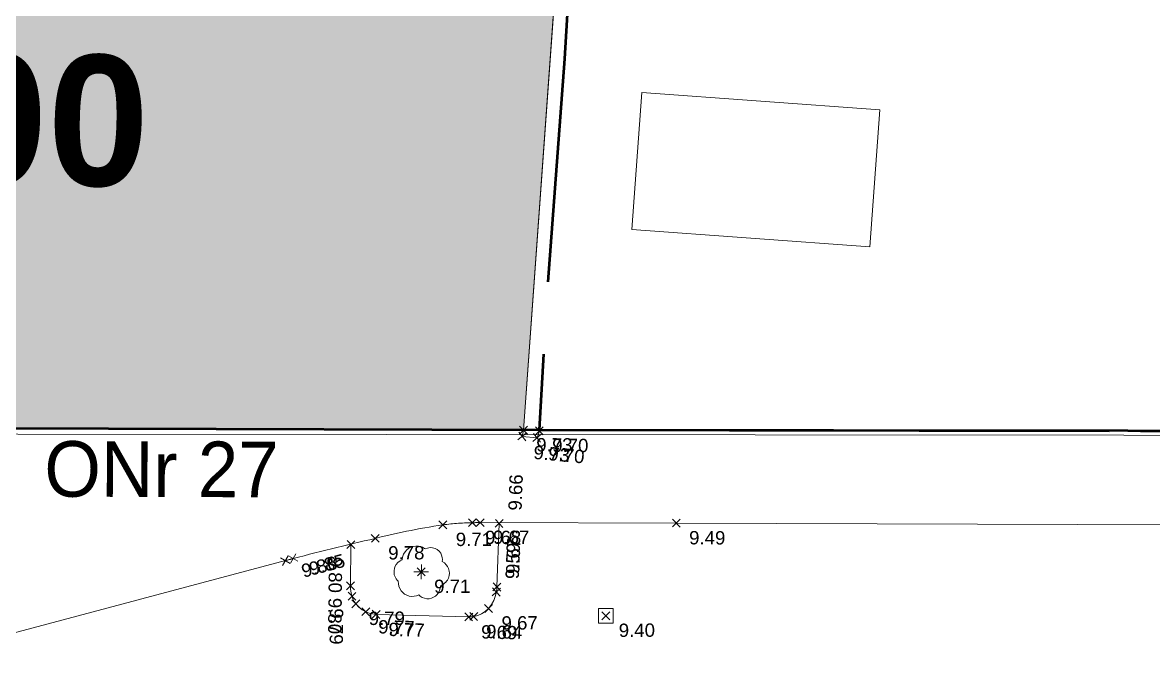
# Model space of a CAD drawing. Header units: metres. Extents: x -208 to 1512, y -277 to 123.
# Drawn here: x 915.6 to 946.14, y 13.05 to 30.72 of the extents above; entities that cross this region are included whole.
import ezdxf
from ezdxf.enums import TextEntityAlignment as Align

# ---------------------------------------------------------------- set-up
doc = ezdxf.new("R2010")
doc.units = ezdxf.units.M
doc.header["$MEASUREMENT"] = 0
for name, color, linetype in [('725 Nachbarbebauung', 7, 'Continuous'), ('730_DKM_Grenzen', 7, 'Continuous'), ('740_WienGV_Flwd-Bebauungsplan', 7, 'Continuous'), ('740_WienGV_Flwd-Bebauungsplan Text', 7, 'Continuous'), ('740_WienGV_L_Baum_ -gruppen_ Grünflächen', 7, 'Continuous'), ('740_WienGV_L_Gebäude', 7, 'Continuous'), ('740_WienGV_T_Baum_ Naturdenkmal', 7, 'Continuous'), ('740_WienGV_T_Einbauten', 7, 'Continuous'), ('740_WienGV_T_Gebäude', 7, 'Continuous'), ('740_WienGV_T_Straßen_ Gehsteige_ Schienen', 7, 'Continuous'), ('918 Lageplan Beschriftung.x', 7, 'Continuous')]:
    doc.layers.add(name, color=color, linetype=linetype)
doc.styles.add('ERSTELLTER_STIL_12', font='arial.ttf', dxfattribs={"width": 1.000059})
doc.styles.add('ERSTELLTER_STIL_23', font='arial.ttf', dxfattribs={"width": 0.936869})
doc.styles.add('ERSTELLTER_STIL_3', font='arial.ttf')

# ---------------------------------------------------------------- blocks, each defined once
blk = doc.blocks.new('Decke_119_5', base_point=(905.856, 33.052))
at = {"layer": '725 Nachbarbebauung', "linetype": 'Continuous', "lineweight": 0, "true_color": 0x1f1f1f}
blk.add_hatch(color=250, dxfattribs=at).paths.add_polyline_path([(905.856, 33.052), (904.136, 33.059), (905.51, 19.623), (905.931, 19.635), (905.924, 19.815), (929.126, 19.72), (930.079, 32.955), (924.468, 32.978), (924.474, 34.928), (918.233, 34.952), (918.228, 33.002)])
at = {"layer": '725 Nachbarbebauung', "color": 8, "linetype": 'Continuous', "lineweight": 13, "flags": 128}
for points in [[(905.51, 19.623), (905.931, 19.635), (905.924, 19.815), (929.126, 19.72), (930.079, 32.955), (924.468, 32.978), (924.474, 34.928), (918.233, 34.952), (918.228, 33.002), (905.856, 33.052)], [(905.856, 33.052), (904.136, 33.059)], [(904.136, 33.059), (905.51, 19.623)]]:
    blk.add_lwpolyline(points, dxfattribs=at)
blk = doc.blocks.new('GI0007_ATT22(LAUB)_2815[1035]_5', base_point=(926.378, 15.88))
at = {"layer": '740_WienGV_L_Baum_ -gruppen_ Grünflächen', "color": 252, "linetype": 'Continuous', "lineweight": 13, "true_color": 0x949494}
for p, q in [((925.976, 16.489), (926.028, 16.529)), ((926.028, 16.529), (926.084, 16.558)), ((926.084, 16.558), (926.147, 16.579)), ((926.147, 16.579), (926.219, 16.59)), ((926.219, 16.59), (926.289, 16.587)), ((926.289, 16.587), (926.344, 16.576)), ((926.344, 16.576), (926.402, 16.558)), ((926.402, 16.558), (926.456, 16.523)), ((926.456, 16.523), (926.473, 16.511)), ((926.473, 16.511), (926.536, 16.536)), ((926.536, 16.536), (926.602, 16.547)), ((926.602, 16.547), (926.669, 16.543)), ((926.669, 16.543), (926.738, 16.525)), ((926.738, 16.525), (926.793, 16.493)), ((926.793, 16.493), (926.848, 16.451)), ((925.734, 16.144), (925.792, 16.191)), ((925.792, 16.191), (925.853, 16.216)), ((925.853, 16.216), (925.862, 16.288)), ((925.862, 16.288), (925.885, 16.367)), ((925.885, 16.367), (925.929, 16.431)), ((925.929, 16.431), (925.976, 16.489)), ((926.848, 16.451), (926.892, 16.396)), ((926.892, 16.396), (926.916, 16.341)), ((926.916, 16.341), (926.932, 16.285)), ((926.932, 16.285), (926.939, 16.229)), ((926.939, 16.229), (926.934, 16.17)), ((925.63, 15.874), (925.631, 15.929)), ((925.631, 15.929), (925.641, 15.984)), ((925.641, 15.984), (925.655, 16.032)), ((925.655, 16.032), (925.689, 16.091)), ((925.689, 16.091), (925.734, 16.144)), ((926.934, 16.17), (926.995, 16.134)), ((926.995, 16.134), (927.041, 16.085)), ((927.041, 16.085), (927.077, 16.035)), ((927.077, 16.035), (927.101, 15.984)), ((927.101, 15.984), (927.119, 15.913)), ((927.119, 15.913), (927.126, 15.86)), ((925.638, 15.813), (925.63, 15.874)), ((925.657, 15.755), (925.638, 15.813)), ((925.689, 15.701), (925.657, 15.755)), ((925.713, 15.667), (925.689, 15.701)), ((925.745, 15.64), (925.713, 15.667)), ((925.748, 15.567), (925.745, 15.64)), ((926.985, 15.576), (926.926, 15.537)), ((927.036, 15.624), (926.985, 15.576)), ((927.042, 15.631), (927.036, 15.624)), ((927.072, 15.671), (927.042, 15.631)), ((927.099, 15.721), (927.072, 15.671)), ((927.12, 15.798), (927.099, 15.721)), ((927.126, 15.86), (927.12, 15.798)), ((925.76, 15.503), (925.748, 15.567)), ((925.785, 15.441), (925.76, 15.503)), ((925.82, 15.385), (925.785, 15.441)), ((925.865, 15.335), (925.82, 15.385)), ((925.917, 15.293), (925.865, 15.335)), ((925.976, 15.262), (925.917, 15.293)), ((926.299, 15.275), (926.237, 15.249)), ((926.337, 15.237), (926.299, 15.275)), ((926.797, 15.284), (926.751, 15.241)), ((926.835, 15.335), (926.797, 15.284)), ((926.862, 15.392), (926.835, 15.335)), ((926.878, 15.454), (926.862, 15.392)), ((926.884, 15.518), (926.878, 15.454)), ((926.926, 15.537), (926.884, 15.518)), ((926.039, 15.242), (925.976, 15.262)), ((926.105, 15.232), (926.039, 15.242)), ((926.171, 15.235), (926.105, 15.232)), ((926.237, 15.249), (926.171, 15.235)), ((926.391, 15.204), (926.337, 15.237)), ((926.45, 15.181), (926.391, 15.204)), ((926.513, 15.169), (926.45, 15.181)), ((926.577, 15.17), (926.513, 15.169)), ((926.639, 15.183), (926.577, 15.17)), ((926.698, 15.207), (926.639, 15.183)), ((926.751, 15.241), (926.698, 15.207))]:
    blk.add_line(p, q, dxfattribs=at)
blk = doc.blocks.new('GI0005_3845[1105]_5', base_point=(926.366, 15.894))
at = {"layer": '740_WienGV_T_Baum_ Naturdenkmal', "color": 252, "linetype": 'Continuous', "lineweight": 13, "true_color": 0x949494}
for p, q in [((926.166, 15.898), (926.565, 15.89)), ((926.362, 15.694), (926.369, 16.094))]:
    blk.add_line(p, q, dxfattribs=at)
blk = doc.blocks.new('LO0005_2B75[1125]_5', base_point=(931.351, 14.708))
at = {"layer": '740_WienGV_T_Einbauten', "color": 252, "linetype": 'Continuous', "lineweight": 13, "true_color": 0x949494}
for p, q in [((931.151, 14.909), (931.15, 14.509)), ((931.551, 14.908), (931.151, 14.909)), ((931.55, 14.508), (931.551, 14.908)), ((931.15, 14.509), (931.55, 14.508))]:
    blk.add_line(p, q, dxfattribs=at)
blk = doc.blocks.new('LO0005_2B75[1137]_5', base_point=(931.351, 14.708))
at = {"layer": '740_WienGV_T_Einbauten', "color": 252, "linetype": 'Continuous', "lineweight": 13, "true_color": 0x949494}
for p, q in [((931.151, 14.909), (931.15, 14.509)), ((931.551, 14.908), (931.151, 14.909)), ((931.55, 14.508), (931.551, 14.908)), ((931.15, 14.509), (931.55, 14.508))]:
    blk.add_line(p, q, dxfattribs=at)
blk = doc.blocks.new('DEF01_4155[1218]_5', base_point=(925.146, 14.747))
at = {"layer": '740_WienGV_T_Straßen_ Gehsteige_ Schienen', "color": 252, "linetype": 'Continuous', "lineweight": 13, "true_color": 0x949494}
for p, q in [((925.255, 14.85), (925.037, 14.644)), ((925.043, 14.856), (925.249, 14.638))]:
    blk.add_line(p, q, dxfattribs=at)
at = {"layer": '740_WienGV_T_Straßen_ Gehsteige_ Schienen', "color": 252, "lineweight": 13, "true_color": 0x949494, "style": 'ERSTELLTER_STIL_3'}
blk.add_attdef('HOEHE', text='', height=0.36, rotation=358.446, dxfattribs=at).set_placement((925.481, 14.344), align=Align.MIDDLE_LEFT)
blk = doc.blocks.new('DEF01_4155[1222]_5', base_point=(924.495, 15.235))
at = {"layer": '740_WienGV_T_Straßen_ Gehsteige_ Schienen', "color": 252, "linetype": 'Continuous', "lineweight": 13, "true_color": 0x949494}
for p, q in [((924.602, 15.34), (924.388, 15.13)), ((924.6, 15.128), (924.39, 15.342))]:
    blk.add_line(p, q, dxfattribs=at)
at = {"layer": '740_WienGV_T_Straßen_ Gehsteige_ Schienen', "color": 252, "lineweight": 13, "true_color": 0x949494, "style": 'ERSTELLTER_STIL_3'}
blk.add_attdef('HOEHE', text='', height=0.36, rotation=269.4137, dxfattribs=at).set_placement((924.08, 14.91), align=Align.MIDDLE_LEFT)
blk = doc.blocks.new('DEF01_4155[1243]_5', base_point=(929.556, 19.702))
at = {"layer": '740_WienGV_T_Gebäude', "color": 252, "linetype": 'Continuous', "lineweight": 13, "true_color": 0x949494}
for p, q in [((929.45, 19.808), (929.662, 19.596)), ((929.662, 19.808), (929.45, 19.596))]:
    blk.add_line(p, q, dxfattribs=at)
at = {"layer": '740_WienGV_T_Gebäude', "color": 252, "lineweight": 13, "true_color": 0x949494, "style": 'ERSTELLTER_STIL_3'}
blk.add_attdef('HOEHE', text='', height=0.36, rotation=359.8813, dxfattribs=at).set_placement((929.901, 19.307), align=Align.MIDDLE_LEFT)
blk = doc.blocks.new('DEF01_4155[1244]_5', base_point=(922.698, 16.198))
at = {"layer": '740_WienGV_T_Straßen_ Gehsteige_ Schienen', "color": 252, "linetype": 'Continuous', "lineweight": 13, "true_color": 0x949494}
for p, q in [((922.569, 16.273), (922.828, 16.123)), ((922.774, 16.328), (922.623, 16.068))]:
    blk.add_line(p, q, dxfattribs=at)
at = {"layer": '740_WienGV_T_Straßen_ Gehsteige_ Schienen', "color": 252, "lineweight": 13, "true_color": 0x949494, "style": 'ERSTELLTER_STIL_3'}
blk.add_attdef('HOEHE', text='', height=0.36, rotation=14.9295, dxfattribs=at).set_placement((923.139, 15.907), align=Align.MIDDLE_LEFT)
blk = doc.blocks.new('DEF01_4155[1260]_5', base_point=(927.782, 14.692))
at = {"layer": '740_WienGV_T_Straßen_ Gehsteige_ Schienen', "color": 252, "linetype": 'Continuous', "lineweight": 13, "true_color": 0x949494}
for p, q in [((927.891, 14.795), (927.673, 14.589)), ((927.679, 14.801), (927.885, 14.583))]:
    blk.add_line(p, q, dxfattribs=at)
at = {"layer": '740_WienGV_T_Straßen_ Gehsteige_ Schienen', "color": 252, "lineweight": 13, "true_color": 0x949494, "style": 'ERSTELLTER_STIL_3'}
blk.add_attdef('HOEHE', text='', height=0.36, rotation=358.446, dxfattribs=at).set_placement((928.117, 14.289), align=Align.MIDDLE_LEFT)
blk = doc.blocks.new('DEF01_4155[1273]_5', base_point=(924.454, 15.517))
at = {"layer": '740_WienGV_T_Straßen_ Gehsteige_ Schienen', "color": 252, "linetype": 'Continuous', "lineweight": 13, "true_color": 0x949494}
for p, q in [((924.561, 15.622), (924.347, 15.412)), ((924.559, 15.41), (924.349, 15.624))]:
    blk.add_line(p, q, dxfattribs=at)
at = {"layer": '740_WienGV_T_Straßen_ Gehsteige_ Schienen', "color": 252, "lineweight": 13, "true_color": 0x949494, "style": 'ERSTELLTER_STIL_3'}
blk.add_attdef('HOEHE', text='', height=0.36, rotation=269.4137, dxfattribs=at).set_placement((924.039, 15.192), align=Align.MIDDLE_LEFT)
blk = doc.blocks.new('DEF01_4155[1302]_5', base_point=(928.394, 15.352))
at = {"layer": '740_WienGV_T_Straßen_ Gehsteige_ Schienen', "color": 252, "linetype": 'Continuous', "lineweight": 13, "true_color": 0x949494}
for p, q in [((928.284, 15.249), (928.504, 15.454)), ((928.292, 15.461), (928.496, 15.242))]:
    blk.add_line(p, q, dxfattribs=at)
at = {"layer": '740_WienGV_T_Straßen_ Gehsteige_ Schienen', "color": 252, "lineweight": 13, "true_color": 0x949494, "style": 'ERSTELLTER_STIL_3'}
blk.add_attdef('HOEHE', text='', height=0.36, rotation=87.9144, dxfattribs=at).set_placement((928.818, 15.7), align=Align.MIDDLE_LEFT)
blk = doc.blocks.new('DEF01_4155[1316]_5', base_point=(929.126, 19.72))
at = {"layer": '740_WienGV_T_Gebäude', "color": 252, "linetype": 'Continuous', "lineweight": 13, "true_color": 0x949494}
for p, q in [((929.02, 19.826), (929.232, 19.613)), ((929.233, 19.826), (929.02, 19.614))]:
    blk.add_line(p, q, dxfattribs=at)
at = {"layer": '740_WienGV_T_Gebäude', "color": 252, "lineweight": 13, "true_color": 0x949494, "style": 'ERSTELLTER_STIL_3'}
blk.add_attdef('HOEHE', text='', height=0.36, rotation=359.7649, dxfattribs=at).set_placement((929.471, 19.325), align=Align.MIDDLE_LEFT)
blk = doc.blocks.new('DEF01_4155[1338]_5', base_point=(929.093, 19.551))
at = {"layer": '740_WienGV_T_Gebäude', "color": 252, "linetype": 'Continuous', "lineweight": 13, "true_color": 0x949494}
for p, q in [((929.208, 19.646), (928.978, 19.455)), ((928.997, 19.666), (929.189, 19.435))]:
    blk.add_line(p, q, dxfattribs=at)
at = {"layer": '740_WienGV_T_Gebäude', "color": 252, "lineweight": 13, "true_color": 0x949494, "style": 'ERSTELLTER_STIL_3'}
blk.add_attdef('HOEHE', text='', height=0.36, rotation=354.6608, dxfattribs=at).set_placement((929.4, 19.126), align=Align.MIDDLE_LEFT)
blk = doc.blocks.new('DEF01_4155[1340]_5', base_point=(933.254, 17.211))
at = {"layer": '740_WienGV_T_Straßen_ Gehsteige_ Schienen', "color": 252, "linetype": 'Continuous', "lineweight": 13, "true_color": 0x949494}
for p, q in [((933.36, 17.317), (933.147, 17.105)), ((933.148, 17.317), (933.359, 17.104))]:
    blk.add_line(p, q, dxfattribs=at)
at = {"layer": '740_WienGV_T_Straßen_ Gehsteige_ Schienen', "color": 252, "lineweight": 13, "true_color": 0x949494, "style": 'ERSTELLTER_STIL_3'}
blk.add_attdef('HOEHE', text='', height=0.36, rotation=359.7807, dxfattribs=at).set_placement((933.599, 16.816), align=Align.MIDDLE_LEFT)
blk = doc.blocks.new('DEF01_4155[1341]_5', base_point=(924.466, 16.629))
at = {"layer": '740_WienGV_T_Straßen_ Gehsteige_ Schienen', "color": 252, "linetype": 'Continuous', "lineweight": 13, "true_color": 0x949494}
for p, q in [((924.573, 16.734), (924.359, 16.524)), ((924.571, 16.522), (924.361, 16.736))]:
    blk.add_line(p, q, dxfattribs=at)
at = {"layer": '740_WienGV_T_Straßen_ Gehsteige_ Schienen', "color": 252, "lineweight": 13, "true_color": 0x949494, "style": 'ERSTELLTER_STIL_3'}
blk.add_attdef('HOEHE', text='', height=0.36, rotation=269.4137, dxfattribs=at).set_placement((924.051, 16.304), align=Align.MIDDLE_LEFT)
blk = doc.blocks.new('DEF01_4155[1344]_5', base_point=(928.471, 17.201))
at = {"layer": '740_WienGV_T_Straßen_ Gehsteige_ Schienen', "color": 252, "linetype": 'Continuous', "lineweight": 13, "true_color": 0x949494}
for p, q in [((928.361, 17.098), (928.581, 17.303)), ((928.369, 17.31), (928.573, 17.091))]:
    blk.add_line(p, q, dxfattribs=at)
at = {"layer": '740_WienGV_T_Straßen_ Gehsteige_ Schienen', "color": 252, "lineweight": 13, "true_color": 0x949494, "style": 'ERSTELLTER_STIL_3'}
blk.add_attdef('HOEHE', text='', height=0.36, rotation=87.9144, dxfattribs=at).set_placement((928.895, 17.549), align=Align.MIDDLE_LEFT)
blk = doc.blocks.new('DEF01_4155[1350]_5', base_point=(928.408, 15.486))
at = {"layer": '740_WienGV_T_Straßen_ Gehsteige_ Schienen', "color": 252, "linetype": 'Continuous', "lineweight": 13, "true_color": 0x949494}
for p, q in [((928.299, 15.384), (928.518, 15.588)), ((928.306, 15.596), (928.511, 15.377))]:
    blk.add_line(p, q, dxfattribs=at)
at = {"layer": '740_WienGV_T_Straßen_ Gehsteige_ Schienen', "color": 252, "lineweight": 13, "true_color": 0x949494, "style": 'ERSTELLTER_STIL_3'}
blk.add_attdef('HOEHE', text='', height=0.36, rotation=87.9144, dxfattribs=at).set_placement((928.832, 15.835), align=Align.MIDDLE_LEFT)
blk = doc.blocks.new('DEF01_4155[1358]_5', base_point=(927.958, 17.223))
at = {"layer": '740_WienGV_T_Straßen_ Gehsteige_ Schienen', "color": 252, "linetype": 'Continuous', "lineweight": 13, "true_color": 0x949494}
for p, q in [((927.852, 17.329), (928.064, 17.117)), ((928.064, 17.329), (927.852, 17.117))]:
    blk.add_line(p, q, dxfattribs=at)
at = {"layer": '740_WienGV_T_Straßen_ Gehsteige_ Schienen', "color": 252, "lineweight": 13, "true_color": 0x949494, "style": 'ERSTELLTER_STIL_3'}
blk.add_attdef('HOEHE', text='', height=0.36, rotation=359.8697, dxfattribs=at).set_placement((928.304, 16.828), align=Align.MIDDLE_LEFT)
blk = doc.blocks.new('DEF01_4155[1361]_5', base_point=(924.868, 14.817))
at = {"layer": '740_WienGV_T_Straßen_ Gehsteige_ Schienen', "color": 252, "linetype": 'Continuous', "lineweight": 13, "true_color": 0x949494}
for p, q in [((924.976, 14.92), (924.759, 14.714)), ((924.764, 14.926), (924.971, 14.708))]:
    blk.add_line(p, q, dxfattribs=at)
at = {"layer": '740_WienGV_T_Straßen_ Gehsteige_ Schienen', "color": 252, "lineweight": 13, "true_color": 0x949494, "style": 'ERSTELLTER_STIL_3'}
blk.add_attdef('HOEHE', text='', height=0.36, rotation=358.446, dxfattribs=at).set_placement((925.203, 14.414), align=Align.MIDDLE_LEFT)
blk = doc.blocks.new('DEF01_4155[1388]_5', base_point=(927.743, 17.22))
at = {"layer": '740_WienGV_T_Straßen_ Gehsteige_ Schienen', "color": 252, "linetype": 'Continuous', "lineweight": 13, "true_color": 0x949494}
for p, q in [((927.637, 17.326), (927.849, 17.114)), ((927.849, 17.326), (927.637, 17.114))]:
    blk.add_line(p, q, dxfattribs=at)
at = {"layer": '740_WienGV_T_Straßen_ Gehsteige_ Schienen', "color": 252, "lineweight": 13, "true_color": 0x949494, "style": 'ERSTELLTER_STIL_3'}
blk.add_attdef('HOEHE', text='', height=0.36, rotation=359.8697, dxfattribs=at).set_placement((928.088, 16.825), align=Align.MIDDLE_LEFT)
blk = doc.blocks.new('DEF01_4155[1398]_5', base_point=(922.907, 16.253))
at = {"layer": '740_WienGV_T_Straßen_ Gehsteige_ Schienen', "color": 252, "linetype": 'Continuous', "lineweight": 13, "true_color": 0x949494}
for p, q in [((922.777, 16.328), (923.036, 16.178)), ((922.982, 16.383), (922.831, 16.124))]:
    blk.add_line(p, q, dxfattribs=at)
at = {"layer": '740_WienGV_T_Straßen_ Gehsteige_ Schienen', "color": 252, "lineweight": 13, "true_color": 0x949494, "style": 'ERSTELLTER_STIL_3'}
blk.add_attdef('HOEHE', text='', height=0.36, rotation=14.9295, dxfattribs=at).set_placement((923.347, 15.963), align=Align.MIDDLE_LEFT)
blk = doc.blocks.new('DEF01_4155[1406]_5', base_point=(927.646, 14.679))
at = {"layer": '740_WienGV_T_Straßen_ Gehsteige_ Schienen', "color": 252, "linetype": 'Continuous', "lineweight": 13, "true_color": 0x949494}
for p, q in [((927.755, 14.782), (927.538, 14.576)), ((927.543, 14.788), (927.75, 14.57))]:
    blk.add_line(p, q, dxfattribs=at)
at = {"layer": '740_WienGV_T_Straßen_ Gehsteige_ Schienen', "color": 252, "lineweight": 13, "true_color": 0x949494, "style": 'ERSTELLTER_STIL_3'}
blk.add_attdef('HOEHE', text='', height=0.36, rotation=358.446, dxfattribs=at).set_placement((927.982, 14.276), align=Align.MIDDLE_LEFT)
blk = doc.blocks.new('DEF01_4155[1414]_5', base_point=(929.492, 19.513))
at = {"layer": '740_WienGV_T_Gebäude', "color": 252, "linetype": 'Continuous', "lineweight": 13, "true_color": 0x949494}
for p, q in [((929.608, 19.609), (929.377, 19.417)), ((929.397, 19.629), (929.588, 19.398))]:
    blk.add_line(p, q, dxfattribs=at)
at = {"layer": '740_WienGV_T_Gebäude', "color": 252, "lineweight": 13, "true_color": 0x949494, "style": 'ERSTELLTER_STIL_3'}
blk.add_attdef('HOEHE', text='', height=0.36, rotation=354.6608, dxfattribs=at).set_placement((929.799, 19.089), align=Align.MIDDLE_LEFT)
blk = doc.blocks.new('DEF01_4155[1434]_5', base_point=(931.351, 14.708))
at = {"layer": '740_WienGV_T_Einbauten', "color": 252, "linetype": 'Continuous', "lineweight": 13, "true_color": 0x949494}
for p, q in [((931.244, 14.814), (931.457, 14.603)), ((931.456, 14.815), (931.245, 14.602))]:
    blk.add_line(p, q, dxfattribs=at)
at = {"layer": '740_WienGV_T_Einbauten', "color": 252, "lineweight": 13, "true_color": 0x949494, "style": 'ERSTELLTER_STIL_3'}
blk.add_attdef('HOEHE', text='', height=0.36, rotation=0.3154, dxfattribs=at).set_placement((931.699, 14.316), align=Align.MIDDLE_LEFT)
blk = doc.blocks.new('DEF01_4155[1435]_5', base_point=(925.124, 16.798))
at = {"layer": '740_WienGV_T_Straßen_ Gehsteige_ Schienen', "color": 252, "linetype": 'Continuous', "lineweight": 13, "true_color": 0x949494}
for p, q in [((925.017, 16.903), (925.231, 16.692)), ((925.229, 16.904), (925.018, 16.691))]:
    blk.add_line(p, q, dxfattribs=at)
at = {"layer": '740_WienGV_T_Straßen_ Gehsteige_ Schienen', "color": 252, "lineweight": 13, "true_color": 0x949494, "style": 'ERSTELLTER_STIL_3'}
blk.add_attdef('HOEHE', text='', height=0.36, rotation=0.3154, dxfattribs=at).set_placement((925.473, 16.406), align=Align.MIDDLE_LEFT)
blk = doc.blocks.new('DEF01_4155[1440]_5', base_point=(928.185, 14.906))
at = {"layer": '740_WienGV_T_Straßen_ Gehsteige_ Schienen', "color": 252, "linetype": 'Continuous', "lineweight": 13, "true_color": 0x949494}
for p, q in [((928.078, 15.012), (928.291, 14.801)), ((928.29, 15.013), (928.079, 14.8))]:
    blk.add_line(p, q, dxfattribs=at)
at = {"layer": '740_WienGV_T_Straßen_ Gehsteige_ Schienen', "color": 252, "lineweight": 13, "true_color": 0x949494, "style": 'ERSTELLTER_STIL_3'}
blk.add_attdef('HOEHE', text='', height=0.36, rotation=0.3154, dxfattribs=at).set_placement((928.533, 14.514), align=Align.MIDDLE_LEFT)
blk = doc.blocks.new('DEF01_4155[1442]_5', base_point=(924.597, 15.03))
at = {"layer": '740_WienGV_T_Straßen_ Gehsteige_ Schienen', "color": 252, "linetype": 'Continuous', "lineweight": 13, "true_color": 0x949494}
for p, q in [((924.491, 15.136), (924.704, 14.925)), ((924.703, 15.137), (924.492, 14.923))]:
    blk.add_line(p, q, dxfattribs=at)
at = {"layer": '740_WienGV_T_Straßen_ Gehsteige_ Schienen', "color": 252, "lineweight": 13, "true_color": 0x949494, "style": 'ERSTELLTER_STIL_3'}
blk.add_attdef('HOEHE', text='', height=0.36, rotation=0.3154, dxfattribs=at).set_placement((924.946, 14.638), align=Align.MIDDLE_LEFT)
blk = doc.blocks.new('DEF01_4155[1456]_5', base_point=(926.949, 17.162))
at = {"layer": '740_WienGV_T_Straßen_ Gehsteige_ Schienen', "color": 252, "linetype": 'Continuous', "lineweight": 13, "true_color": 0x949494}
for p, q in [((926.842, 17.268), (927.056, 17.057)), ((927.054, 17.269), (926.843, 17.056))]:
    blk.add_line(p, q, dxfattribs=at)
at = {"layer": '740_WienGV_T_Straßen_ Gehsteige_ Schienen', "color": 252, "lineweight": 13, "true_color": 0x949494, "style": 'ERSTELLTER_STIL_3'}
blk.add_attdef('HOEHE', text='', height=0.36, rotation=0.3154, dxfattribs=at).set_placement((927.298, 16.77), align=Align.MIDDLE_LEFT)
blk = doc.blocks.new('DEF01_4155[1457]_5', base_point=(926.366, 15.894))
at = {"layer": '740_WienGV_T_Baum_ Naturdenkmal', "color": 252, "linetype": 'Continuous', "lineweight": 13, "true_color": 0x949494}
for p, q in [((926.259, 15.999), (926.472, 15.788)), ((926.471, 16.001), (926.26, 15.787))]:
    blk.add_line(p, q, dxfattribs=at)
at = {"layer": '740_WienGV_T_Baum_ Naturdenkmal', "color": 252, "lineweight": 13, "true_color": 0x949494, "style": 'ERSTELLTER_STIL_3'}
blk.add_attdef('HOEHE', text='', height=0.36, rotation=0.3154, dxfattribs=at).set_placement((926.714, 15.502), align=Align.MIDDLE_LEFT)

msp = doc.modelspace()

# ---------------------------------------------------------------- linework, layer by layer
at = {"layer": '730_DKM_Grenzen', "color": 8, "linetype": 'Continuous', "lineweight": 13}
msp.add_lwpolyline([(905.51, 19.623), (945.341, 19.581), (951.257, 19.575), (954.79, 19.68), (984.792, 19.54), (987.992, 19.521)], dxfattribs=at)
at = {"layer": '740_WienGV_Flwd-Bebauungsplan', "color": 1, "linetype": 'Continuous', "lineweight": 50, "true_color": 0xfb0106}
for points in [[(877.622, 83.446), (877.607, 62.115), (877.503, 46.48), (877.547, 39.341), (877.456, 19.626), (906.271, 19.8), (929.556, 19.731), (945.449, 19.707), (945.789, 19.701), (950.803, 19.698), (974.599, 19.655)], [(930.242, 29.747), (930.361, 31.7)], [(929.796, 23.721), (930.242, 29.747)], [(929.556, 19.731), (929.677, 21.769)]]:
    msp.add_lwpolyline(points, dxfattribs=at)
at = {"layer": '740_WienGV_L_Gebäude', "color": 252, "linetype": 'Continuous', "lineweight": 13, "true_color": 0x949494}
msp.add_line((930.079, 32.955), (929.126, 19.72), dxfattribs=at)
msp.add_lwpolyline([(932.056, 25.137), (938.478, 24.669), (938.746, 28.365), (932.324, 28.833)], close=True, dxfattribs=at)
at = {"layer": '740_WienGV_T_Gebäude', "color": 7, "linetype": 'Continuous', "lineweight": 18}
for p, q in [((905.924, 19.815), (929.126, 19.72)), ((929.126, 19.72), (929.093, 19.551)), ((929.093, 19.551), (929.492, 19.513)), ((929.492, 19.513), (929.556, 19.702)), ((929.556, 19.702), (944.938, 19.67))]:
    msp.add_line(p, q, dxfattribs=at)
at = {"layer": '740_WienGV_T_Straßen_ Gehsteige_ Schienen', "color": 8, "linetype": 'Continuous', "lineweight": 13}
for p, q in [((927.958, 17.223), (933.254, 17.211)), ((928.471, 17.201), (928.408, 15.486)), ((933.254, 17.211), (958.153, 17.116)), ((924.454, 15.517), (924.466, 16.629)), ((910.874, 13.045), (922.698, 16.198)), ((927.646, 14.679), (925.146, 14.747))]:
    msp.add_line(p, q, dxfattribs=at)
for points in [[(922.698, 16.198), (922.712, 16.202), (922.726, 16.206), (922.74, 16.209), (922.754, 16.213), (922.768, 16.217), (922.782, 16.22), (922.796, 16.224), (922.809, 16.228), (922.823, 16.231), (922.837, 16.235), (922.851, 16.239), (922.865, 16.242), (922.879, 16.246), (922.893, 16.25), (922.907, 16.253), (923.054, 16.292), (923.201, 16.33), (923.349, 16.367), (923.496, 16.405), (923.644, 16.441), (923.792, 16.478), (923.939, 16.514), (924.087, 16.55), (924.235, 16.585), (924.383, 16.621), (924.531, 16.656), (924.68, 16.692), (924.828, 16.727), (924.976, 16.762), (925.124, 16.798), (925.245, 16.826), (925.365, 16.855), (925.486, 16.883), (925.607, 16.91), (925.728, 16.937), (925.85, 16.963), (925.971, 16.988), (926.092, 17.013), (926.214, 17.037), (926.336, 17.06), (926.458, 17.083), (926.58, 17.104), (926.703, 17.125), (926.826, 17.144), (926.949, 17.162), (927.002, 17.17), (927.054, 17.176), (927.107, 17.182), (927.16, 17.188), (927.213, 17.193), (927.266, 17.197), (927.319, 17.201), (927.372, 17.205), (927.425, 17.208), (927.478, 17.211), (927.531, 17.213), (927.584, 17.215), (927.637, 17.217), (927.69, 17.218), (927.743, 17.22), (927.757, 17.22), (927.772, 17.221), (927.786, 17.221), (927.8, 17.221), (927.815, 17.221), (927.829, 17.222), (927.843, 17.222), (927.858, 17.222), (927.872, 17.222), (927.886, 17.223), (927.901, 17.223), (927.915, 17.223), (927.929, 17.223), (927.944, 17.223), (927.958, 17.223)], [(925.146, 14.747), (925.052, 14.758), (924.959, 14.781), (924.868, 14.817), (924.766, 14.873), (924.677, 14.943), (924.597, 15.03), (924.553, 15.095), (924.52, 15.163), (924.495, 15.235), (924.472, 15.329), (924.458, 15.423), (924.454, 15.517)], [(928.408, 15.486), (928.407, 15.453), (928.404, 15.419), (928.4, 15.385), (928.394, 15.352), (928.366, 15.232), (928.325, 15.118), (928.266, 15.01), (928.185, 14.906), (928.094, 14.824), (927.997, 14.764), (927.892, 14.72), (927.782, 14.692), (927.748, 14.686), (927.714, 14.682), (927.68, 14.679), (927.646, 14.679)]]:
    msp.add_lwpolyline(points, dxfattribs=at)

# ---------------------------------------------------------------- block references
at = {"layer": '725 Nachbarbebauung', "color": 8, "linetype": 'Continuous', "lineweight": 13}
msp.add_blockref('Decke_119_5', (905.856, 33.052), dxfattribs=at)
at = {"layer": '740_WienGV_L_Baum_ -gruppen_ Grünflächen', "color": 72, "linetype": 'Continuous', "lineweight": 13, "true_color": 0x69e600}
msp.add_blockref('GI0007_ATT22(LAUB)_2815[1035]_5', (926.378, 15.88), dxfattribs=at)
at = {"layer": '740_WienGV_T_Baum_ Naturdenkmal', "color": 72, "linetype": 'Continuous', "lineweight": 13, "true_color": 0x69e600}
msp.add_blockref('GI0005_3845[1105]_5', (926.366, 15.894), dxfattribs=at)
at = {"layer": '740_WienGV_T_Baum_ Naturdenkmal', "color": 252, "linetype": 'Continuous', "lineweight": 13, "true_color": 0x949494}
msp.add_blockref('DEF01_4155[1457]_5', (926.366, 15.894), dxfattribs=at).add_auto_attribs({'HOEHE': '9.71'})
at = {"layer": '740_WienGV_T_Einbauten', "color": 252, "linetype": 'Continuous', "lineweight": 13, "true_color": 0x949494}
for name in ['LO0005_2B75[1125]_5', 'LO0005_2B75[1137]_5']:
    msp.add_blockref(name, (931.351, 14.708), dxfattribs=at)
msp.add_blockref('DEF01_4155[1434]_5', (931.351, 14.708), dxfattribs=at).add_auto_attribs({'HOEHE': '9.40'})
at = {"layer": '740_WienGV_T_Gebäude', "color": 252, "linetype": 'Continuous', "lineweight": 13, "true_color": 0x949494}
for name, p, values in [('DEF01_4155[1338]_5', (929.093, 19.551), {'HOEHE': '9.73'}), ('DEF01_4155[1316]_5', (929.126, 19.72), {'HOEHE': '9.73'}), ('DEF01_4155[1414]_5', (929.492, 19.513), {'HOEHE': '9.70'}), ('DEF01_4155[1243]_5', (929.556, 19.702), {'HOEHE': '9.70'})]:
    msp.add_blockref(name, p, dxfattribs=at).add_auto_attribs(values)
at = {"layer": '740_WienGV_T_Straßen_ Gehsteige_ Schienen', "color": 252, "linetype": 'Continuous', "lineweight": 13, "true_color": 0x949494}
for name, p, values in [('DEF01_4155[1344]_5', (928.471, 17.201), {'HOEHE': '9.66'}), ('DEF01_4155[1456]_5', (926.949, 17.162), {'HOEHE': '9.71'}), ('DEF01_4155[1388]_5', (927.743, 17.22), {'HOEHE': '9.68'}), ('DEF01_4155[1358]_5', (927.958, 17.223), {'HOEHE': '9.67'}), ('DEF01_4155[1340]_5', (933.254, 17.211), {'HOEHE': '9.49'}), ('DEF01_4155[1435]_5', (925.124, 16.798), {'HOEHE': '9.78'}), ('DEF01_4155[1350]_5', (928.408, 15.486), {'HOEHE': '9.67'}), ('DEF01_4155[1341]_5', (924.466, 16.629), {'HOEHE': '9.80'}), ('DEF01_4155[1302]_5', (928.394, 15.352), {'HOEHE': '9.59'}), ('DEF01_4155[1244]_5', (922.698, 16.198), {'HOEHE': '9.86'}), ('DEF01_4155[1398]_5', (922.907, 16.253), {'HOEHE': '9.85'}), ('DEF01_4155[1273]_5', (924.454, 15.517), {'HOEHE': '9.80'}), ('DEF01_4155[1222]_5', (924.495, 15.235), {'HOEHE': '9.79'}), ('DEF01_4155[1442]_5', (924.597, 15.03), {'HOEHE': '9.79'}), ('DEF01_4155[1440]_5', (928.185, 14.906), {'HOEHE': '9.67'}), ('DEF01_4155[1361]_5', (924.868, 14.817), {'HOEHE': '9.77'}), ('DEF01_4155[1218]_5', (925.146, 14.747), {'HOEHE': '9.77'}), ('DEF01_4155[1406]_5', (927.646, 14.679), {'HOEHE': '9.69'}), ('DEF01_4155[1260]_5', (927.782, 14.692), {'HOEHE': '9.64'})]:
    msp.add_blockref(name, p, dxfattribs=at).add_auto_attribs(values)

# ---------------------------------------------------------------- texts
at = {"layer": '740_WienGV_Flwd-Bebauungsplan Text', "color": 1, "linetype": 'Continuous', "lineweight": 0, "insert": (906.642, 26.448), "char_height": 3.53161, "attachment_point": 7, "rotation": 358.9941, "style": 'ERSTELLTER_STIL_12'}
msp.add_mtext('\\A1;{\\pql;\\fArial|b1|i0|c0|p0;\\W1.000059;13.00}', dxfattribs=at)
at = {"layer": '918 Lageplan Beschriftung.x', "color": 5, "linetype": 'Continuous', "lineweight": 0, "insert": (916.186, 17.903), "char_height": 1.5, "attachment_point": 7, "rotation": 359.8305, "style": 'ERSTELLTER_STIL_23'}
msp.add_mtext('\\A1;{\\pql;\\fArial|b0|i0|c0|p0;\\W0.936869;ONr \\fArial|b0|i0|c0|p0;\\W0.936869;27}', dxfattribs=at)

doc.saveas('drawing.dxf')
